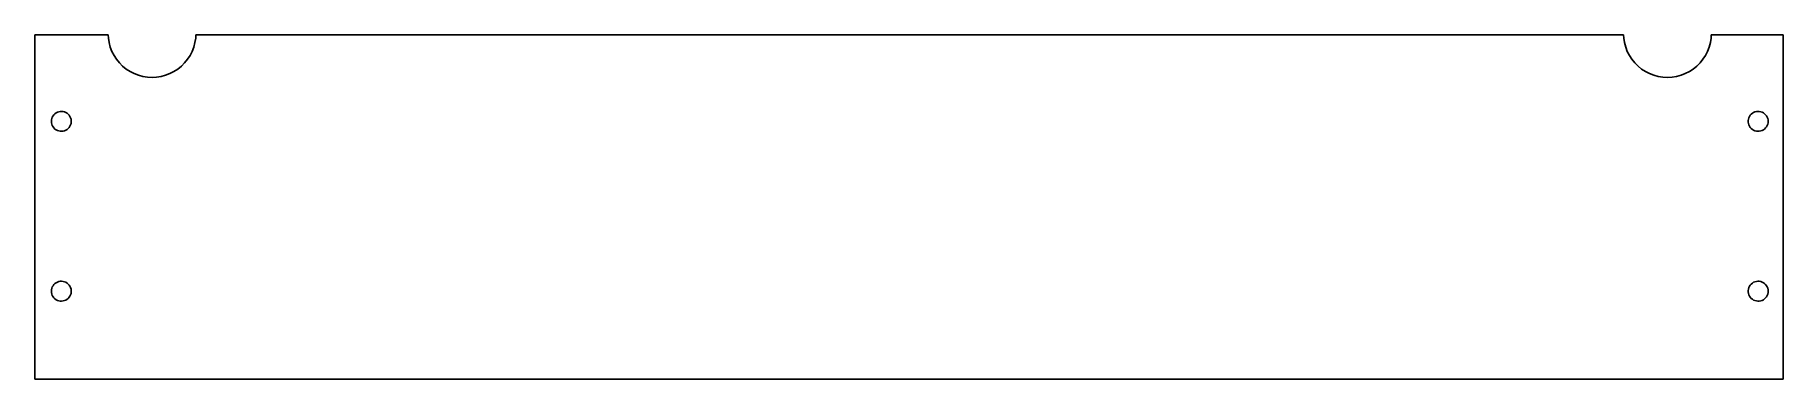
# Model space of a CAD drawing. Header units: metres. Extents: x 0 to 299, y 0 to 59.
import ezdxf

# ---------------------------------------------------------------- set-up
doc = ezdxf.new("R2010")
doc.units = ezdxf.units.M

msp = doc.modelspace()

# ---------------------------------------------------------------- linework, layer by layer
for p, q in [((12.5131, 58.75), (0, 58.75)), ((0, 58.75), (0, 0)), ((12.5411, 58.216), (12.5131, 58.75)), ((12.6639, 57.4407), (12.5411, 58.216)), ((12.8671, 56.6824), (12.6639, 57.4407)), ((27.3361, 57.4407), (27.1329, 56.6824)), ((27.4589, 58.216), (27.3361, 57.4407)), ((27.4869, 58.75), (27.4589, 58.216)), ((271.413, 58.75), (27.4869, 58.75)), ((271.441, 58.216), (271.413, 58.75)), ((271.564, 57.4407), (271.441, 58.216)), ((271.767, 56.6824), (271.564, 57.4407)), ((286.236, 57.4407), (286.033, 56.6824)), ((286.359, 58.216), (286.236, 57.4407)), ((286.387, 58.75), (286.359, 58.216)), ((298.65, 58.75), (286.387, 58.75)), ((298.65, 0), (298.65, 58.75)), ((13.1484, 55.9495), (12.8671, 56.6824)), ((13.5048, 55.25), (13.1484, 55.9495)), ((13.9324, 54.5916), (13.5048, 55.25)), ((14.4264, 53.9815), (13.9324, 54.5916)), ((14.9815, 53.4264), (14.4264, 53.9815)), ((25.5736, 53.9815), (25.0185, 53.4264)), ((26.0676, 54.5916), (25.5736, 53.9815)), ((26.4952, 55.25), (26.0676, 54.5916)), ((26.8516, 55.9495), (26.4952, 55.25)), ((27.1329, 56.6824), (26.8516, 55.9495)), ((272.048, 55.9495), (271.767, 56.6824)), ((272.405, 55.25), (272.048, 55.9495)), ((272.832, 54.5916), (272.405, 55.25)), ((273.326, 53.9815), (272.832, 54.5916)), ((273.882, 53.4264), (273.326, 53.9815)), ((284.474, 53.9815), (283.918, 53.4264)), ((284.968, 54.5916), (284.474, 53.9815)), ((285.395, 55.25), (284.968, 54.5916)), ((285.752, 55.9495), (285.395, 55.25)), ((286.033, 56.6824), (285.752, 55.9495)), ((15.5916, 52.9324), (14.9815, 53.4264)), ((16.25, 52.5048), (15.5916, 52.9324)), ((16.9495, 52.1484), (16.25, 52.5048)), ((17.6824, 51.8671), (16.9495, 52.1484)), ((18.4407, 51.6639), (17.6824, 51.8671)), ((19.216, 51.5411), (18.4407, 51.6639)), ((20, 51.5), (19.216, 51.5411)), ((20.784, 51.5411), (20, 51.5)), ((21.5593, 51.6639), (20.784, 51.5411)), ((22.3176, 51.8671), (21.5593, 51.6639)), ((23.0505, 52.1484), (22.3176, 51.8671)), ((23.75, 52.5048), (23.0505, 52.1484)), ((24.4084, 52.9324), (23.75, 52.5048)), ((25.0185, 53.4264), (24.4084, 52.9324)), ((274.492, 52.9324), (273.882, 53.4264)), ((275.15, 52.5048), (274.492, 52.9324)), ((275.849, 52.1484), (275.15, 52.5048)), ((276.582, 51.8671), (275.849, 52.1484)), ((277.341, 51.6639), (276.582, 51.8671)), ((278.116, 51.5411), (277.341, 51.6639)), ((278.9, 51.5), (278.116, 51.5411)), ((279.684, 51.5411), (278.9, 51.5)), ((280.459, 51.6639), (279.684, 51.5411)), ((281.218, 51.8671), (280.459, 51.6639)), ((281.951, 52.1484), (281.218, 51.8671)), ((282.65, 52.5048), (281.951, 52.1484)), ((283.308, 52.9324), (282.65, 52.5048)), ((283.918, 53.4264), (283.308, 52.9324)), ((2.96072, 44.7216), (3.0822, 44.938)), ((3.0822, 44.938), (3.23389, 45.1344)), ((3.23389, 45.1344), (3.41255, 45.3067)), ((3.41255, 45.3067), (3.6144, 45.4511)), ((3.6144, 45.4511), (3.83511, 45.5646)), ((3.83511, 45.5646), (4.07001, 45.6447)), ((4.07001, 45.6447), (4.31406, 45.6898)), ((4.31406, 45.6898), (4.56209, 45.6989)), ((4.56209, 45.6989), (4.80878, 45.6717)), ((4.80878, 45.6717), (5.04889, 45.6089)), ((5.04889, 45.6089), (5.2773, 45.5119)), ((5.2773, 45.5119), (5.48915, 45.3826)), ((5.48915, 45.3826), (5.67992, 45.2238)), ((5.67992, 45.2238), (5.84554, 45.039)), ((5.84554, 45.039), (5.98248, 44.832)), ((5.98248, 44.832), (6.08781, 44.6073)), ((292.812, 44.6073), (292.918, 44.832)), ((292.918, 44.832), (293.054, 45.039)), ((293.054, 45.039), (293.22, 45.2238)), ((293.22, 45.2238), (293.411, 45.3826)), ((293.411, 45.3826), (293.623, 45.5119)), ((293.623, 45.5119), (293.851, 45.6089)), ((293.851, 45.6089), (294.091, 45.6717)), ((294.091, 45.6717), (294.338, 45.6989)), ((294.338, 45.6989), (294.586, 45.6898)), ((294.586, 45.6898), (294.83, 45.6447)), ((294.83, 45.6447), (295.065, 45.5646)), ((295.065, 45.5646), (295.286, 45.4511)), ((295.286, 45.4511), (295.487, 45.3067)), ((295.487, 45.3067), (295.666, 45.1344)), ((295.666, 45.1344), (295.818, 44.938)), ((295.818, 44.938), (295.939, 44.7216)), ((2.79999, 44), (2.81812, 44.2475)), ((2.81812, 43.7525), (2.79999, 44)), ((2.81812, 44.2475), (2.87207, 44.4898)), ((2.87207, 43.5102), (2.81812, 43.7525)), ((2.87207, 44.4898), (2.96072, 44.7216)), ((2.96072, 43.2784), (2.87207, 43.5102)), ((3.0822, 43.062), (2.96072, 43.2784)), ((3.23389, 42.8656), (3.0822, 43.062)), ((3.41255, 42.6933), (3.23389, 42.8656)), ((3.6144, 42.5489), (3.41255, 42.6933)), ((3.83511, 42.4354), (3.6144, 42.5489)), ((4.07001, 42.3553), (3.83511, 42.4354)), ((4.31406, 42.3102), (4.07001, 42.3553)), ((4.56209, 42.3011), (4.31406, 42.3102)), ((4.80878, 42.3283), (4.56209, 42.3011)), ((5.04889, 42.3911), (4.80878, 42.3283)), ((5.2773, 42.4881), (5.04889, 42.3911)), ((5.48915, 42.6174), (5.2773, 42.4881)), ((5.67992, 42.7762), (5.48915, 42.6174)), ((5.84554, 42.961), (5.67992, 42.7762)), ((5.98248, 43.168), (5.84554, 42.961)), ((6.08781, 43.3927), (5.98248, 43.168)), ((6.08781, 44.6073), (6.15932, 44.3696)), ((6.15932, 43.6304), (6.08781, 43.3927)), ((6.15932, 44.3696), (6.19547, 44.1241)), ((6.19547, 43.8759), (6.15932, 43.6304)), ((6.19547, 44.1241), (6.19547, 43.8759)), ((292.705, 44.1241), (292.741, 44.3696)), ((292.705, 43.8759), (292.705, 44.1241)), ((292.741, 43.6304), (292.705, 43.8759)), ((292.741, 44.3696), (292.812, 44.6073)), ((292.812, 43.3927), (292.741, 43.6304)), ((292.918, 43.168), (292.812, 43.3927)), ((293.054, 42.961), (292.918, 43.168)), ((293.22, 42.7762), (293.054, 42.961)), ((293.411, 42.6174), (293.22, 42.7762)), ((293.623, 42.4881), (293.411, 42.6174)), ((293.851, 42.3911), (293.623, 42.4881)), ((294.091, 42.3283), (293.851, 42.3911)), ((294.338, 42.3011), (294.091, 42.3283)), ((294.586, 42.3102), (294.338, 42.3011)), ((294.83, 42.3553), (294.586, 42.3102)), ((295.065, 42.4354), (294.83, 42.3553)), ((295.286, 42.5489), (295.065, 42.4354)), ((295.487, 42.6933), (295.286, 42.5489)), ((295.666, 42.8656), (295.487, 42.6933)), ((295.818, 43.062), (295.666, 42.8656)), ((295.939, 43.2784), (295.818, 43.062)), ((295.939, 44.7216), (296.028, 44.4898)), ((296.028, 43.5102), (295.939, 43.2784)), ((296.028, 44.4898), (296.082, 44.2475)), ((296.082, 43.7525), (296.028, 43.5102)), ((296.082, 44.2475), (296.1, 44)), ((296.1, 44), (296.082, 43.7525)), ((2.79999, 15), (2.81812, 15.2475)), ((2.81812, 14.7525), (2.79999, 15)), ((2.81812, 15.2475), (2.87207, 15.4898)), ((2.87207, 15.4898), (2.96072, 15.7216)), ((2.96072, 15.7216), (3.0822, 15.938)), ((3.0822, 15.938), (3.23389, 16.1344)), ((3.23389, 16.1344), (3.41255, 16.3067)), ((3.41255, 16.3067), (3.6144, 16.4511)), ((3.6144, 16.4511), (3.83511, 16.5646)), ((3.83511, 16.5646), (4.07001, 16.6447)), ((4.07001, 16.6447), (4.31406, 16.6898)), ((4.31406, 16.6898), (4.56209, 16.6989)), ((4.56209, 16.6989), (4.80878, 16.6717)), ((4.80878, 16.6717), (5.04889, 16.6089)), ((5.04889, 16.6089), (5.2773, 16.5119)), ((5.2773, 16.5119), (5.48915, 16.3826)), ((5.48915, 16.3826), (5.67992, 16.2238)), ((5.67992, 16.2238), (5.84554, 16.039)), ((5.84554, 16.039), (5.98248, 15.832)), ((5.98248, 15.832), (6.08781, 15.6073)), ((6.08781, 15.6073), (6.15932, 15.3696)), ((6.15932, 15.3696), (6.19547, 15.1241)), ((6.19547, 15.1241), (6.19547, 14.8759)), ((292.705, 15.1241), (292.741, 15.3696)), ((292.705, 14.8759), (292.705, 15.1241)), ((292.741, 15.3696), (292.812, 15.6073)), ((292.812, 15.6073), (292.918, 15.832)), ((292.918, 15.832), (293.054, 16.039)), ((293.054, 16.039), (293.22, 16.2238)), ((293.22, 16.2238), (293.411, 16.3826)), ((293.411, 16.3826), (293.623, 16.5119)), ((293.623, 16.5119), (293.851, 16.6089)), ((293.851, 16.6089), (294.091, 16.6717)), ((294.091, 16.6717), (294.338, 16.6989)), ((294.338, 16.6989), (294.586, 16.6898)), ((294.586, 16.6898), (294.83, 16.6447)), ((294.83, 16.6447), (295.065, 16.5646)), ((295.065, 16.5646), (295.286, 16.4511)), ((295.286, 16.4511), (295.487, 16.3067)), ((295.487, 16.3067), (295.666, 16.1344)), ((295.666, 16.1344), (295.818, 15.938)), ((295.818, 15.938), (295.939, 15.7216)), ((295.939, 15.7216), (296.028, 15.4898)), ((296.028, 15.4898), (296.082, 15.2475)), ((296.082, 15.2475), (296.1, 15)), ((296.1, 15), (296.082, 14.7525)), ((2.87207, 14.5102), (2.81812, 14.7525)), ((2.96072, 14.2784), (2.87207, 14.5102)), ((3.0822, 14.062), (2.96072, 14.2784)), ((3.23389, 13.8656), (3.0822, 14.062)), ((3.41255, 13.6933), (3.23389, 13.8656)), ((3.6144, 13.5489), (3.41255, 13.6933)), ((3.83511, 13.4354), (3.6144, 13.5489)), ((4.07001, 13.3553), (3.83511, 13.4354)), ((4.31406, 13.3102), (4.07001, 13.3553)), ((4.56209, 13.3011), (4.31406, 13.3102)), ((4.80878, 13.3283), (4.56209, 13.3011)), ((5.04889, 13.3911), (4.80878, 13.3283)), ((5.2773, 13.4881), (5.04889, 13.3911)), ((5.48915, 13.6174), (5.2773, 13.4881)), ((5.67992, 13.7762), (5.48915, 13.6174)), ((5.84554, 13.961), (5.67992, 13.7762)), ((5.98248, 14.168), (5.84554, 13.961)), ((6.08781, 14.3927), (5.98248, 14.168)), ((6.15932, 14.6304), (6.08781, 14.3927)), ((6.19547, 14.8759), (6.15932, 14.6304)), ((292.741, 14.6304), (292.705, 14.8759)), ((292.812, 14.3927), (292.741, 14.6304)), ((292.918, 14.168), (292.812, 14.3927)), ((293.054, 13.961), (292.918, 14.168)), ((293.22, 13.7762), (293.054, 13.961)), ((293.411, 13.6174), (293.22, 13.7762)), ((293.623, 13.4881), (293.411, 13.6174)), ((293.851, 13.3911), (293.623, 13.4881)), ((294.091, 13.3283), (293.851, 13.3911)), ((294.338, 13.3011), (294.091, 13.3283)), ((294.586, 13.3102), (294.338, 13.3011)), ((294.83, 13.3553), (294.586, 13.3102)), ((295.065, 13.4354), (294.83, 13.3553)), ((295.286, 13.5489), (295.065, 13.4354)), ((295.487, 13.6933), (295.286, 13.5489)), ((295.666, 13.8656), (295.487, 13.6933)), ((295.818, 14.062), (295.666, 13.8656)), ((295.939, 14.2784), (295.818, 14.062)), ((296.028, 14.5102), (295.939, 14.2784)), ((296.082, 14.7525), (296.028, 14.5102)), ((0, 0), (298.65, 0))]:
    msp.add_line(p, q)

doc.saveas('drawing.dxf')
